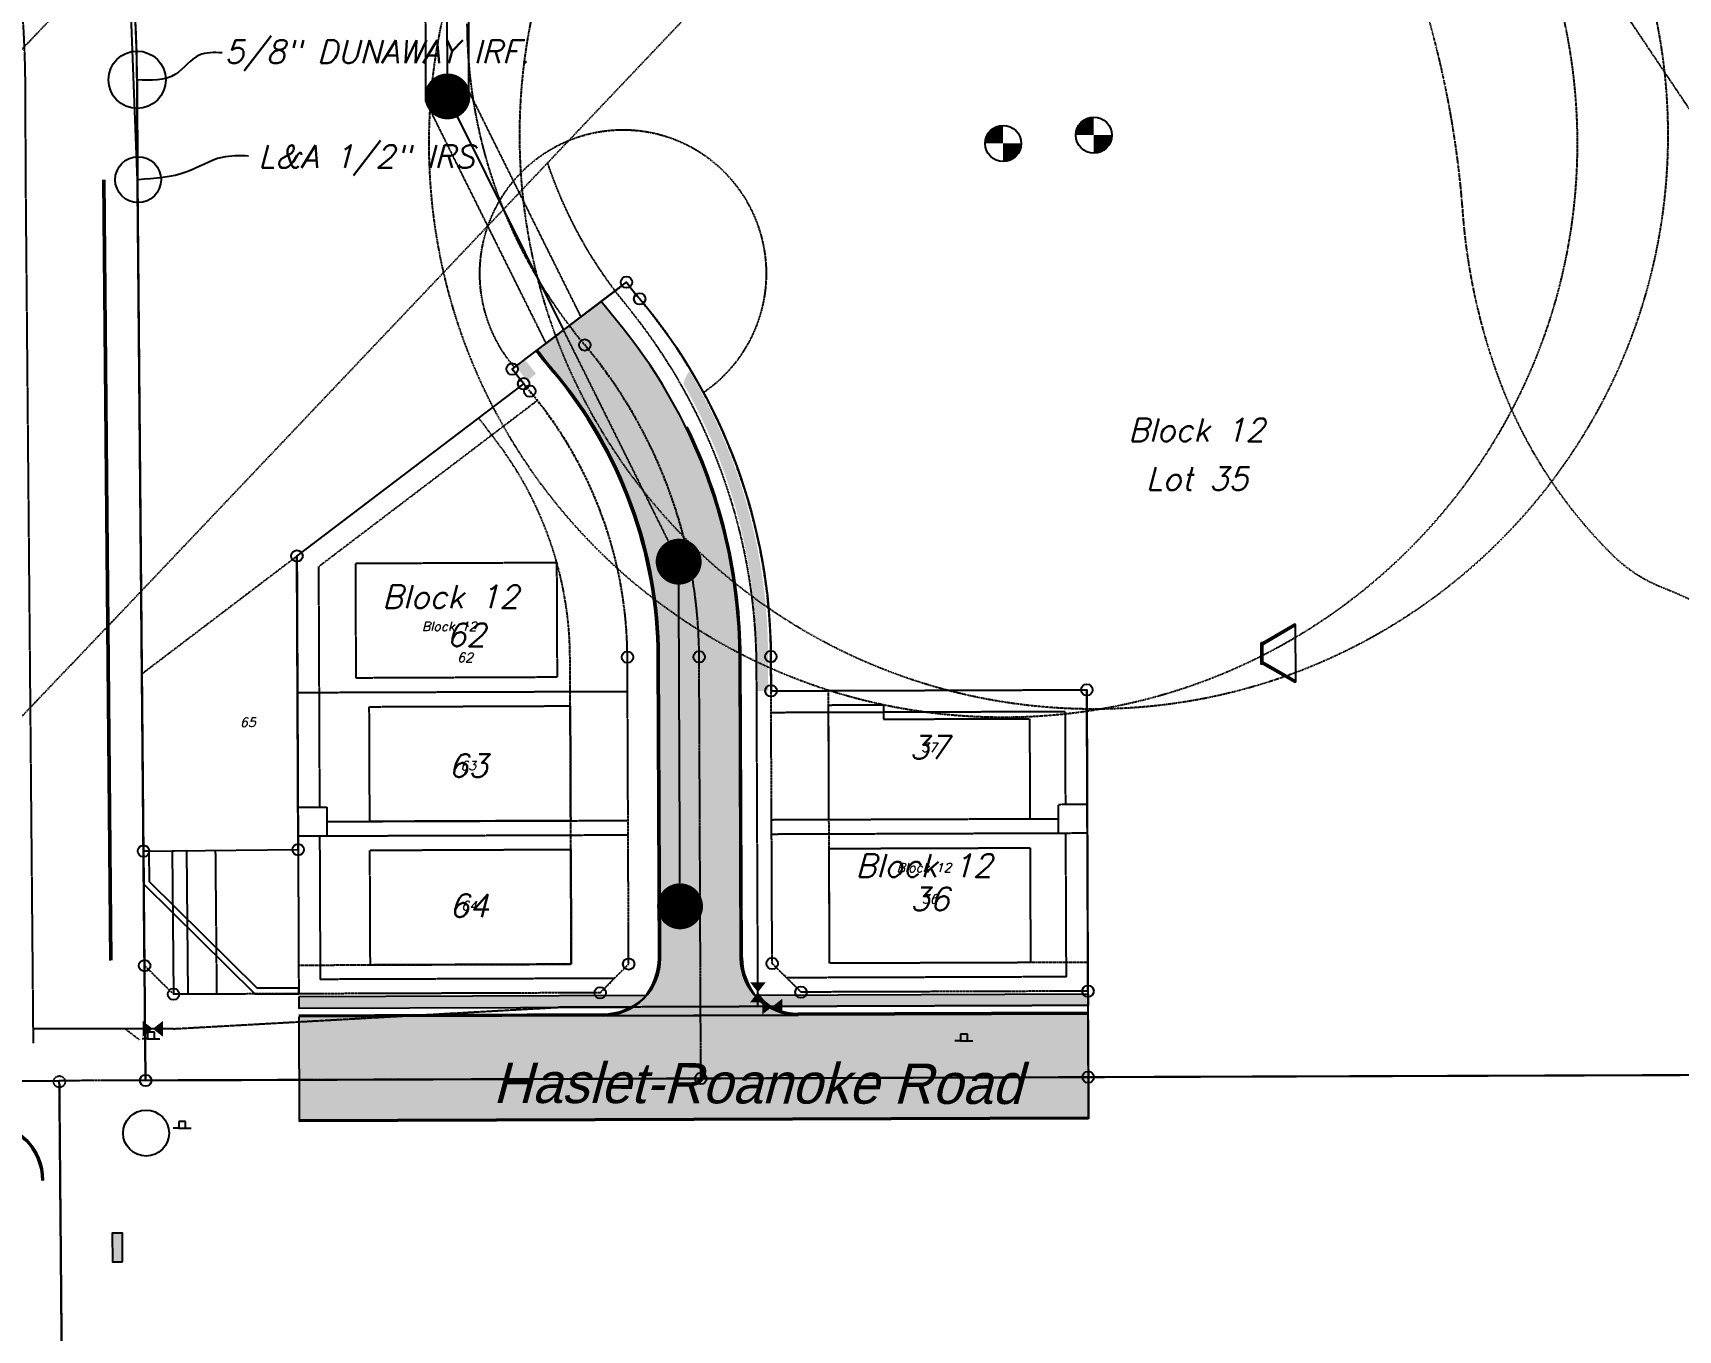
# Model space of a CAD drawing. Header units: feet. Extents: x 2327405 to 2393004, y 6977726 to 7089689.
# Drawn here: x 2342452 to 2343026, y 7040978 to 7041430 of the extents above; entities that cross this region are included whole.
import ezdxf
from ezdxf.enums import TextEntityAlignment as Align

# ---------------------------------------------------------------- set-up
doc = ezdxf.new("R2010")
doc.units = ezdxf.units.FT
doc.header["$MEASUREMENT"] = 0
for name, pattern in [('CNTR50', [0.9, 0.75, -0.05, 0.05, -0.05]), ('DASH75', [0.5625, 0.375, -0.1875]), ('DEMO12', [0.09375, 0.03125, -0.0625]), ('DOT50', [0.125, 0, -0.125]), ('HIDDEN2', [0.1875, 0.125, -0.0625]), ('HIDN25', [0.0938, 0.0625, -0.0313]), ('HIDN50', [0.1875, 0.125, -0.0625]), ('PHANTOM2', [1.25, 0.625, -0.125, 0.125, -0.125, 0.125, -0.125]), ('PHNTM33', [1.16, 0.66, -0.1, 0.1, -0.1, 0.1, -0.1]), ('PHNTM50', [1.5, 1, -0.1, 0.1, -0.1, 0.1, -0.1])]:
    doc.linetypes.add(name, pattern=pattern)
doc.layers.get('0').update_dxf_attribs({"linetype": 'CONTINUOUS'})
for name, color, linetype in [('e -100yr floodplain', 5, 'DOT50'), ('e-BNDRY-LINE', 6, 'CONTINUOUS'), ('e-signs', 251, 'CONTINUOUS'), ('f-cl', 251, 'HIDN50'), ('f-cl-tick', 251, 'HIDN50'), ('f-lot 100', 251, 'HIDN50'), ('f-sd hdwl', 251, 'CONTINUOUS'), ('f-sd inlet', 251, 'CONTINUOUS'), ('p-1A curb b', 55, 'CONTINUOUS'), ('p-1A curb f', 4, 'CONTINUOUS'), ('p-1A row', 5, 'PHNTM33'), ('p-1A-cl-tick', 2, 'CONTINUOUS'), ('p-bl', 3, 'DEMO12'), ('p-boundary ph 1A', 1, 'CONTINUOUS'), ('p-cl', 7, 'CNTR50'), ('p-ease-1a', 2, 'HIDN50'), ('p-entry wall', 3, 'CONTINUOUS'), ('p-hatch-k', 254, 'CONTINUOUS'), ('p-hatch-kh', 254, 'CONTINUOUS'), ('p-lot 100 1A', 251, 'HIDN50'), ('p-lot 1A', 251, 'HIDN50'), ('p-lot 40 1A', 251, 'HIDN50'), ('p-lot text', 2, 'CONTINUOUS'), ('p-sanitary sewer easement', 1, 'DASH75'), ('p-sd 1A', 4, 'CONTINUOUS'), ('p-sidewalk-hatch-1a', 9, 'CONTINUOUS'), ('p-ss 100 1A', 251, 'HIDN50'), ('p-ss 1A', 251, 'HIDN50'), ('p-ss 200 1A', 251, 'HIDN50'), ('p-ss 40 1A', 251, 'HIDN50'), ('p-ss-offsite 1001a', 4, 'CONTINUOUS'), ('p-ss-offsite-401a', 4, 'CONTINUOUS'), ('p-ss-offsite-ph 1a', 252, 'CONTINUOUS'), ('p-w 100 1A', 251, 'HIDN50'), ('p-w 1A', 251, 'HIDN50'), ('p-w 40 1A', 251, 'HIDN50'), ('s-adjoiner', 252, 'PHANTOM2'), ('s-boundary overall', 6, 'CONTINUOUS'), ('s-curb', 55, 'CONTINUOUS'), ('s-easement', 252, 'HIDDEN2'), ('s-gas well head', 251, 'CONTINUOUS'), ('s-gashead-radius', 251, 'HIDN25'), ('s-irons-txt', 2, 'CONTINUOUS'), ('s-row', 252, 'PHNTM50'), ('s-street names', 252, 'CONTINUOUS'), ('s-w', 251, 'HIDN50')]:
    doc.layers.add(name, color=color, linetype=linetype)
doc.layers.add('p-bldg pad 1A', color=251, linetype='HIDN50', plot=False)
doc.styles.add('LS80', font='simplex.shx', dxfattribs={"oblique": 15, "height": 8})
doc.styles.add('TB', font='tb-ld.shx', dxfattribs={"oblique": 15, "height": 1.377953})

# ---------------------------------------------------------------- blocks, each defined once
blk = doc.blocks.new('SMICP')
at = {"const_width": 0.0547}
for points in [[(0, 0.02735, 0.4142136), (-0.02735, 0, 1)], [(0, -0.02735, 0.4142136), (0.02735, 0, 1)]]:
    blk.add_lwpolyline(points, format="xyb", dxfattribs=at)
blk.add_circle((0, 0), 0.0547)
blk = doc.blocks.new('2005042-10b')
at = {"layer": 'e -100yr floodplain', "flags": 128}
blk.add_lwpolyline([(2343156.0838, 7040732.08963, -0.10308033), (2343171.9945, 7040998.33915, -0.068529188), (2343207.66023, 7041039.0754, 0.470313595), (2343207.1508, 7041060.97112), (2343193.5761, 7041071.6882, 0.051931772), (2343173.69939, 7041085.76078, -0.123940408), (2343133.46578, 7041123.91852, 0.052390132), (2343071.06259, 7041202.69581, 0.106172926), (2343020.47679, 7041236.17338, -0.102274543), (2343002.8232, 7041247.66168, -0.109137831), (2342963.41073, 7041308.79617, -0.070437951), (2342950.68122, 7041367.20838, 0.042153268), (2342941.64921, 7041423.82954, 0.05350843), (2342910.85818, 7041508.35105, 0.079345904), (2342889.86269, 7041538.09673, -0.034094705), (2342794.09192, 7041650.69217, -0.162144612), (2342782.18605, 7041687.20866, 0.056329177), (2342776.8489, 7041737.26513, 0.070446479), (2342771.04436, 7041752.71333, -0.101521946), (2342761.60178, 7041783.48575, 0.103217689), (2342757.90692, 7041795.3844, 0.043757628), (2342715.21002, 7041858.57034, -0.177564586), (2342700.01973, 7041902.88258, 0.043218449), (2342697.55644, 7041940.63005, -0.003129032), (2342690.93181, 7041985.90473, -0.036004765), (2342690.11463, 7041998.07356, -0.059235188), (2342695.45177, 7042041.1549, 0.094053442), (2342697.91506, 7042086.69805, -0.006412375), (2342692.98849, 7042127.31759, 0.149781668), (2342690.11001, 7042134.02786, -0.312407162), (2342687.23616, 7042163.56938, 0.125068051), (2342694.21545, 7042189.82847, 0.078790894), (2342686.41515, 7042242.75694, 0.097377426), (2342668.55839, 7042275.62133, -0.007014354), (2342625.58659, 7042328.99667, 0.170599326), (2342617.91313, 7042333.90478, -0.118532835), (2342590.77438, 7042347.59025, 0.338671883), (2342584.63561, 7042347.89704, -0.293196534), (2342565.91222, 7042347.28355, -0.096269556), (2342542.58476, 7042368.1429, -0.126171029), (2342531.2279, 7042395.13729, 0.072035187), (2342516.80165, 7042443.29781, 0.055189493), (2342504.52411, 7042463.54368, -0.081025535), (2342492.5154, 7042485.85859, -0.044550017), (2342484.22806, 7042519.29486, -0.045098595), (2342482.38643, 7042548.1298, 0.106883377), (2342479.31691, 7042564.38783, -0.061735491), (2342478.12739, 7042568.58375), (2342476.36713, 7042575.54834, -0.132238734), (2342476.79897, 7042603.60111, 0.022701274), (2342486.73132, 7042645.46436, 0.165052862), (2342484.93695, 7042658.23427, -0.009870854), (2342484.22701, 7042664.20932, 0.040044451), (2342479.51534, 7042690.31392, -0.109747334), (2342479.20972, 7042697.9512, 0.051772064), (2342481.34946, 7042726.36194, -0.095016172), (2342485.32318, 7042750.80136, 0.101176438), (2342489.9084, 7042781.35054, 0.013774929), (2342487.15729, 7042815.56566, -0.099544502), (2342488.336, 7042828.53235, 0.141395312), (2342485.6499, 7042846.84419, 0.026506943), (2342478.19353, 7042862.74144, -0.10864258), (2342469.49431, 7042884.3519, -0.025930439), (2342462.78363, 7042898.75878, 0.07740623), (2342454.58158, 7042910.43341, 0.044138234), (2342438.23197, 7042920.63529, -0.065482607), (2342424.55448, 7042942.45083, -0.147819183), (2342420.81268, 7042969.85204, 0.120730657), (2342419.43119, 7042986.55891, 0.21791026), (2342411.6392, 7042994.89103, -0.081508351), (2342396.85644, 7043004.00389, 0.162897838), (2342376.82369, 7043012.28829, -0.096646819), (2342346.42912, 7043020.43455, -0.092941009), (2342317.36501, 7043042.06987, -0.070707406), (2342303.8257, 7043061.67627, 0.024160511), (2342291.11517, 7043084.32034, -0.052888502), (2342282.52538, 7043101.91691, 0.33486467), (2342276.99903, 7043105.50683, -0.022275732), (2342266.22282, 7043105.2307, -0.562996243), (2342263.73594, 7043109.51101, 0.047847333), (2342272.99248, 7043131.18849, 0.004504901), (2342286.13098, 7043173.82138, 0.137758049), (2342286.26916, 7043182.38191, -0.013809574), (2342281.71004, 7043201.85025, -0.033184695), (2342277.64851, 7043231.51388, -0.267886503), (2342286.55052, 7043249.76719, 0.014531461), (2342308.345, 7043265.41291, 0.348314535), (2342312.03552, 7043279.94075, -0.105571384), (2342307.89158, 7043299.26782, 0.112921518), (2342305.74275, 7043308.62464, 0.272692942), (2342302.05922, 7043311.07886, -0.229693803), (2342292.38987, 7043316.44746, -0.142042271), (2342282.87385, 7043344.211, 0.067492944), (2342280.92779, 7043354.73865, 0.066800309), (2342270.04018, 7043377.2219, -0.221839505), (2342266.20516, 7043402.986, 0.191764669), (2342263.43546, 7043433.64751, -0.169793707), (2342263.00933, 7043436.84139, 0.046976639), (2342265.99209, 7043463.88309, 0.265566873), (2342223.37536, 7043541.3069, -0.166570696), (2342211.01818, 7043556.21178, 0.162480678), (2342203.11293, 7043565.90292, -0.163933458), (2342186.70767, 7043586.13095, 0.021585576), (2342172.85904, 7043618.92165, 0.011084134), (2342161.78078, 7043641.00667, -0.130596943), (2342153.89781, 7043675.07497, -0.038958697), (2342157.11728, 7043698.27978, -0.003312481), (2342159.34458, 7043722.85445, -0.031176975), (2342165.46328, 7043757.17583, -0.185562164), (2342168.97218, 7043763.85514, 0.073113147), (2342177.85928, 7043774.30627, 0.203781306), (2342181.77522, 7043799.09592, 0.00796564), (2342172.3184, 7043834.45757, 0.151209276), (2342153.28305, 7043863.67766, -0.156211296), (2342147.94297, 7043872.69105, -0.016379987), (2342141.9715, 7043904.73795, 0.003243484), (2342139.26048, 7043928.14228, 0.112788839), (2342134.69223, 7043938.59183, 0.033881917), (2342124.09566, 7043949.7148, -0.027597467), (2342117.13654, 7043956.61671, -0.067284469), (2342105.45022, 7043975.21668, -0.109875615), (2342102.55953, 7043986.83774, -0.004517062), (2342103.08895, 7043998.13852), (2342108.46538, 7044018.781, 0.088849697), (2342132.36254, 7044155.75216, 0.186226227), (2342116.48748, 7044205.13458, 0.078423637), (2342079.61007, 7044230.36005, -0.030439647), (2342006.39995, 7044270.76127, 0.086418055), (2341862.95846, 7044330.17977, -0.104894733), (2341805.57895, 7044356.44904, 0.046342222), (2341732.16526, 7044401.03034), (2341679.99364, 7044426.43339), (2341671.37404, 7044432.23403, -0.100739609), (2341648.9476, 7044455.0108, 0.006662133), (2341617.913, 7044501.34474, 0.320015577), (2341578.71996, 7044515.55668, 0.171420721), (2341534.27548, 7044484.42024, -0.043389775), (2341485.6841, 7044427.52865, -0.101426832), (2341459.75734, 7044410.72558, 0.032501595), (2341399.89978, 7044382.70254, -0.007040356), (2341339.06352, 7044350.35047, 0.235386446), (2341284.90749, 7044276.65864, -0.051474902), (2341256.10528, 7044174.29059, 0.053570361), (2341224.5621, 7044060.35642, 0.047875608), (2341222.53499, 7044030.31408, -0.152694967), (2341172.80816, 7043915.30475, 0.211468551), (2341150.14448, 7043872.41706, -0.062233514), (2341127.19627, 7043755.3997, -0.172840154), (2341100.37168, 7043720.85494, 0.284419165), (2341088.00171, 7043695.13903, 0.05265504), (2341099.7197, 7043640.44749, -0.485813657), (2341078.25129, 7043608.258, 0.323520137), (2341038.65736, 7043574.6421, -0.006255885), (2341036.18598, 7043565.1067, -0.233797727), (2341032.10165, 7043560.50084, 0.146884073), (2341018.06575, 7043549.20434, -0.080536654), (2340988.43398, 7043518.1625, 0.044063118), (2340949.87839, 7043483.24116, 0.052986664), (2340939.93659, 7043469.91266, 0.226207854), (2340938.8789, 7043458.20198, -0.001912325), (2340952.97757, 7043419.70159, -0.029062105), (2340956.74565, 7043407.03275, -0.365275487), (2340951.54103, 7043396.7727, 0.091492048), (2340932.88653, 7043384.46028, 0.073854709), (2340922.62185, 7043371.16559, -0.783987096), (2340910.04404, 7043374.63377, 0.116339483), (2340908.16461, 7043383.73775, -0.332023512), (2340910.91148, 7043396.88797, 0.158061762), (2340924.93869, 7043420.63565, 0.54602332), (2340913.0837, 7043432.62979, -0.267816247), (2340897.44802, 7043437.72491, -0.132359831), (2340887.17701, 7043457.98279, -0.233301282), (2340890.79133, 7043472.00004, -0.008915202), (2340907.71255, 7043490.96215, -0.15065919), (2340931.44068, 7043504.7159, 0.018302919), (2340950.82768, 7043509.93238, 0.168743867), (2340960.08931, 7043516.73903, -0.078438525), (2340968.33904, 7043525.43225, 0.12976912), (2340983.51921, 7043545.08527, -0.101730987), (2340994.36884, 7043560.86416, 0.102273344), (2341001.30833, 7043570.97969, 0.147233252), (2341004.09738, 7043591.2466, -0.023729964), (2341003.20211, 7043600.23856, -0.181303777), (2341006.78319, 7043609.31193, 0.065468557), (2341012.31106, 7043616.88592, 0.026278221), (2341023.51896, 7043640.78922, 0.0863558), (2341029.99682, 7043670.65099, 0.2489181), (2341023.80649, 7043683.57846, -0.267868414), (2341002.10596, 7043733.36292, 0.078971663), (2340999.01274, 7043801.71046, 0.059075236), (2340991.95127, 7043822.95824, 0.664283311), (2340976.70622, 7043822.33629, 0.036081707), (2340960.26417, 7043766.25456, -0.280747114), (2340924.50181, 7043728.66241, 0.004990874), (2340836.49183, 7043704.02838, 0.083983847), (2340796.76689, 7043684.8159, -0.072421986), (2340755.10769, 7043663.47304, 0.062768346), (2340602.39512, 7043588.90498, 0.082811745), (2340556.03268, 7043546.15736, 0.083492699), (2340520.50192, 7043480.19614, -0.321703096), (2340468.50859, 7043443.01442, 0.067592918), (2340395.72255, 7043433.25481, 0.00374518), (2340218.44072, 7043383.08909, 0.057809265), (2340192.6166, 7043372.20908, -0.105848503), (2340100.66419, 7043349.17693, 0.083987249), (2339982.1293, 7043324.88957, 0.081092945), (2339893.93894, 7043285.59887, -0.086513281), (2339850.37381, 7043266.74907, 0.005901054), (2339771.1259, 7043246.71931, 0.036011058), (2339728.76698, 7043232.14609, 0.039752291), (2339628.56597, 7043179.62193, -0.01387122), (2339592.10602, 7043165.48391, 0.077248158), (2339546.09682, 7043142.89914, 0.071873678), (2339493.25964, 7043106.54216), (2339489.31836, 7043102.80626, 0.110972105), (2339480.71869, 7043089.99304, 0.005043905), (2339467.28795, 7043054.30865, 0.130642731), (2339461.74152, 7042992.89929, 0.000568479), (2339482.23219, 7042874.15351, 0.19638132), (2339497.49025, 7042849.8079, -0.442426875), (2339501.31946, 7042816.53813, 0.240216703), (2339498.81814, 7042806.6175, -0.02748131), (2339506.57009, 7042761.33987, -0.095020941), (2339503.88046, 7042725.47635, 0.174964135), (2339506.26772, 7042696.46148, -0.220735797), (2339506.08416, 7042665.81697, 0.194431858), (2339505.13837, 7042649.07204, -0.078730598), (2339513.33743, 7042601.45418, -0.052719803), (2339509.09424, 7042555.44594, 0.089886717), (2339508.21995, 7042506.92565, 0.284929084), (2339530.4257, 7042481.42398, -0.412281318), (2339545.00389, 7042454.05784, 0.156817719), (2339546.09029, 7042395.26369, 0.021055037), (2339574.44392, 7042322.52455, -0.128516533), (2339581.36021, 7042279.15823, 0.138789103), (2339588.22958, 7042241.04858, -0.119735256), (2339591.98928, 7042223.89922, 0.018083834), (2339592.98155, 7042151.18925, -0.052757912), (2339587.20287, 7042047.37863, 0.034977405), (2339583.05434, 7042001.96649, -0.121849246), (2339577.91907, 7041982.94431, 0.044460126), (2339550.71326, 7041921.58146, 0.02966398), (2339536.19762, 7041868.95781, -0.031100448), (2339530.45265, 7041848.36137, 0.223478522), (2339533.17128, 7041822.69653, -0.123946948), (2339535.58793, 7041814.84611, -0.02600299), (2339535.58793, 7041797.03169, -0.357067381), (2339508.07822, 7041766.77668, 0.202509894), (2339487.23504, 7041754.09522, 0.11351738), (2339482.5508, 7041742.9702, -0.041071269), (2339476.23787, 7041718.70819, 0.145571115), (2339474.90572, 7041690.70674, -0.450447039), (2339456.79675, 7041664.51207, 0.117244479), (2339433.16544, 7041655.80849, 0.198559109), (2339424.32783, 7041642.67935, -0.102656887), (2339410.32197, 7041610.0125, -0.259786324), (2339393.61523, 7041601.88399, 0.099591658), (2339366.1316, 7041597.9264, 0.149080422), (2339349.67197, 7041585.73469, 0.147308995), (2339346.04032, 7041575.62206, -0.168595355), (2339328.70331, 7041532.99877, -0.187086497), (2339290.7093, 7041513.19265, 0.276171488), (2339255.26173, 7041486.27032, -0.081101447), (2339224.48992, 7041435.41877, 0.241984328), (2339219.40635, 7041413.82333, -0.714171148), (2339202.12218, 7041402.64451, 0.277630449), (2339127.09606, 7041412.0436, 0.196105458), (2339100.57628, 7041384.50252, -0.221889512), (2339087.61319, 7041372.30744, 0.299576506), (2339071.09156, 7041351.47419, 0.07788404), (2339074.16152, 7041305.79573, 0.110794772), (2339080.83256, 7041291.74427, -0.279912712), (2339083.39228, 7041270.16823, 0.314242188), (2339087.61695, 7041247.10534, -0.157740904), (2339091.40391, 7041239.78145, 0.127303691), (2339099.68868, 7041221.10693, -0.172680971), (2339104.12917, 7041208.09237, -0.184391168), (2339094.08864, 7041182.79765, 0.123369671), (2339081.96521, 7041160.44963, 0.079049232), (2339080.79629, 7041148.02244, -0.202573088), (2339067.96357, 7041111.24864, 0.06279646), (2339058.66376, 7041097.94436, -0.005054434), (2339035.34524, 7041054.72134, -0.038691173), (2339011.80483, 7041018.96236, 0.265119416), (2339006.03018, 7040978.34411, 0.139565769), (2339020.15452, 7040959.93439, 0.043265726), (2339040.86283, 7040947.16535, -0.090232347), (2339049.78299, 7040940.43969, -0.106584544), (2339062.13824, 7040919.46847, 0.218411953), (2339078.00034, 7040902.44537, -0.244753508), (2339121.62088, 7040850.66869, -0.236782994), (2339107.39895, 7040793.77704, -0.019378236), (2339088.75612, 7040773.71376, 0.505022772), (2339098.22344, 7040710.14686, -0.05581591), (2339134.47758, 7040685.38933, -0.138704838), (2339140.34035, 7040676.5277, -0.16455312), (2339139.69167, 7040639.15127, 0.133426991), (2339139.02806, 7040630.68797, -0.077203263), (2339140.31876, 7040591.51465, -0.095841403), (2339129.68252, 7040558.56728, 0.200433552), (2339124.6149, 7040511.7128, 0.208812165), (2339143.32275, 7040489.48382, -0.350063622), (2339159.48555, 7040454.95868, 0.273112441), (2339172.78808, 7040411.58663, 0.082369703), (2339210.02053, 7040387.42616, -0.189176205), (2339259.41001, 7040338.05893, -0.09074878), (2339262.34847, 7040325.54788, -0.622483183), (2339244.6945, 7040315.74452, -0.160045329), (2339221.15584, 7040346.91916, 0.217673262), (2339203.48592, 7040365.58519, 0.0760081), (2339125.71158, 7040383.99424, 0.054440313), (2339055.30823, 7040382.01701, 0.289709385), (2339009.39035, 7040343.27581, 0.198620929), (2339015.94446, 7040267.3858, -0.011433079), (2339059.77722, 7040177.88751, 0.109744475), (2339079.94198, 7040151.42647, -0.410520721), (2339084.32531, 7040103.23121, 0.008924395), (2339065.81954, 7040079.89862, 0.21198978), (2339060.32234, 7040056.92785, -0.237739238), (2339056.55523, 7040044.01777, 0.001738572), (2339039.58591, 7040025.70166, -0.198822237), (2339024.51743, 7040018.70871, 0.31421005), (2339013.216, 7040010.10202, 0.098600557), (2339012.07353, 7040000.16679, -0.302133594), (2339007.1743, 7039991.29916, 0.050238639), (2338984.38814, 7039976.38297, 0.064981392), (2338932.69022, 7039922.09979, 0.172701137), (2338853.84997, 7039733.9599), (2338853.19217, 7039726.78865, 0.065293052), (2338855.75929, 7039660.88057), (2338075.7306, 7039489.4568, 0.039613557), (2338022.71493, 7039473.31742, -0.133085476), (2337940.03793, 7039464.17919, 0.05153684), (2337716.6172, 7039475.70694, -0.010731516), (2337595.02493, 7039472.0618, -0.046575829), (2337546.57121, 7039476.16968, 0.126067194), (2337455.39176, 7039469.488, 0.009492772), (2337404.35214, 7039451.26405, -0.209659894), (2337372.97279, 7039452.87843, 0.059981364), (2337335.06599, 7039466.49749, -0.03450898), (2337315.19566, 7039472.5156, 0.533331319), (2337281.04757, 7039448.29982)], format="xyb", dxfattribs=at)
at = {"layer": 'e-signs'}
for p, q in [((2342492.39843, 7041079.06199, 659.07267), (2342490.47843, 7041079.06222, 659.07267)), ((2342492.39872, 7041081.46199, 659.07267), (2342492.39843, 7041079.06199, 659.07267)), ((2342492.39843, 7041079.06199, 659.07267), (2342494.79843, 7041079.0617, 659.07267)), ((2342494.79872, 7041081.4617, 659.07267), (2342492.39872, 7041081.46199, 659.07267)), ((2342494.79843, 7041079.0617, 659.07267), (2342494.79872, 7041081.4617, 659.07267)), ((2342494.79843, 7041079.0617, 659.07267), (2342496.71843, 7041079.06147, 659.07267)), ((2342775.64476, 7041078.3531, 648.98343), (2342773.72476, 7041078.35333, 648.98343)), ((2342775.64505, 7041080.7531, 648.98343), (2342775.64476, 7041078.3531, 648.98343)), ((2342775.64476, 7041078.3531, 648.98343), (2342778.04476, 7041078.35281, 648.98343)), ((2342778.04505, 7041080.75281, 648.98343), (2342775.64505, 7041080.7531, 648.98343)), ((2342778.04476, 7041078.35281, 648.98343), (2342778.04505, 7041080.75281, 648.98343)), ((2342778.04476, 7041078.35281, 648.98343), (2342779.96476, 7041078.35258, 648.98343)), ((2342503.24075, 7041050.34187, 657.74036), (2342503.24047, 7041047.94187, 657.74036)), ((2342505.64075, 7041050.34159, 657.74036), (2342503.24075, 7041050.34187, 657.74036)), ((2342505.64047, 7041047.94159, 657.74036), (2342505.64075, 7041050.34159, 657.74036)), ((2342503.24047, 7041047.94187, 657.74036), (2342501.32047, 7041047.94211, 657.74036)), ((2342503.24047, 7041047.94187, 657.74036), (2342505.64047, 7041047.94159, 657.74036)), ((2342505.64047, 7041047.94159, 657.74036), (2342507.56047, 7041047.94135, 657.74036))]:
    blk.add_line(p, q, dxfattribs=at)
at = {"layer": 's-adjoiner'}
blk.add_line((2342468.4852, 7040279.04307), (2342461.64995, 7041064.15797), dxfattribs=at)
at = {"layer": 's-boundary overall'}
blk.add_lwpolyline([(2342458.08399, 7041570.99625), (2342449.91435, 7043583.44498), (2342241.7294, 7043584.6412), (2342159.64623, 7043701.60982), (2342121.60108, 7043929.298), (2342107.16995, 7044072.2292), (2342107.06987, 7044156.70628), (2342034.35461, 7044184.41337), (2342035.46045, 7044319.13558), (2342477.81161, 7044315.50462), (2344142.73293, 7044302.72084), (2344163.71278, 7041070.30912), (2342491.73254, 7041064.59938), (2342488.87112, 7041378.22927), (2342485.69581, 7041462.78167, 0.064995197), (2342458.08399, 7041570.99625)], format="xyb", close=True, dxfattribs=at)
at = {"layer": 's-curb'}
for p, q in [((2342476.86887, 7041378.43067), (2342479.28719, 7041106.44839)), ((2342477.36885, 7041378.4351), (2342479.78717, 7041106.45282))]:
    blk.add_line(p, q, dxfattribs=at)
for radius in [19.5, 20]:
    blk.add_arc((2342436.17226, 7041029.73964), radius, 0.05070584, 89.83754365, dxfattribs=at)
at = {"layer": 's-easement'}
for p, q in [((2341263.29306, 7040180.58061), (2342485.69581, 7041462.78167)), ((2341379.88735, 7040071.00509), (2342490.15601, 7041235.02496))]:
    blk.add_line(p, q, dxfattribs=at)
for points in [[(2342783.0641, 7042842.323), (2342783.0641, 7042601.90849), (2343007.88163, 7042377.09096), (2343007.88163, 7041471.32096), (2343253.64774, 7041105.35633), (2343253.64774, 7041067.30633), (2343233.64774, 7041067.30633), (2343233.64774, 7041099.25633), (2342987.88163, 7041465.22096), (2342987.88163, 7042373.73138), (2342768.13239, 7042593.48062), (2342768.13239, 7042842.323)], [(2342649.90033, 7041403.38672), (2342827.10451, 7041590.15023)], [(2342490.15601, 7041235.02496), (2342649.90033, 7041403.38672)]]:
    blk.add_lwpolyline(points, dxfattribs=at)
at = {"layer": 's-gashead-radius'}
for centre in [(2342822.09066, 7041393.981), (2342790.50582, 7041391.08805)]:
    blk.add_circle(centre, 200, dxfattribs=at)
at = {"layer": 's-irons-txt'}
for centre, radius in [((2342488.75976, 7041413.26392), 10), ((2342489.12166, 7041378.45359), 8)]:
    blk.add_circle(centre, radius, dxfattribs=at)
for points in [[(2342518.34266, 7041422.63484), (2342510.41918, 7041421.86204), (2342502.133, 7041415.16751), (2342488.75975, 7041413.26392)], [(2342527.52347, 7041386.70332), (2342518.39331, 7041386.22028), (2342506.05178, 7041381.15577), (2342489.12166, 7041378.45359)]]:
    blk.add_spline(points, degree=3, dxfattribs=at)
at = {"layer": 's-row'}
for p, q in [((2342488.86894, 7041378.43659), (2342488.72678, 7041413.32296)), ((2342491.29605, 7041104.66556), (2342488.87112, 7041378.22927))]:
    blk.add_line(p, q, dxfattribs=at)
blk.add_arc((2342058.73035, 7041411.57019), 430, 0.23348701, 21.76239052, dxfattribs=at)
at = {"layer": 's-w', "flags": 128}
blk.add_lwpolyline([(2341983.20636, 7041924.45632), (2342117.37859, 7041857.39057), (2342208.16283, 7041812.0035), (2342222.47099, 7041769.0854), (2342228.58585, 7041766.0289, -0.006049978), (2342237.19109, 7041761.59665, -0.276487777), (2342449.74054, 7041409.86634), (2342449.86927, 7041378.27766), (2342452.53055, 7041077.60688)], format="xyb", dxfattribs=at)
for points in [[(2342491.48816, 7041082.56911), (2342452.4863, 7041082.60693)], [(2342484.60956, 7041082.57578), (2342489.62289, 7041078.72435)]]:
    blk.add_lwpolyline(points, dxfattribs=at)
at = {"layer": 's-gas well head', "xscale": 115.247999999905, "yscale": 115.247999999905, "zscale": 115.247999999905}
for p in [(2342822.09066, 7041393.981), (2342790.50582, 7041391.08805)]:
    blk.add_blockref('SMICP', p, dxfattribs=at)
at = {"layer": 's-irons-txt', "style": 'LS80', "oblique": 15}
blk.add_text('L&A 1/2" IRS', height=8, dxfattribs=at).set_placement((2342530.94706, 7041382.53013))
at = {"layer": 's-irons-txt', "insert": (2342519.2136, 7041427.02275), "char_height": 8, "attachment_point": 1, "style": 'LS80'}
blk.add_mtext('5/8" DUNAWAY IRF.', dxfattribs=at)
at = {"layer": 's-street names', "style": 'TB', "oblique": 15}
blk.add_text('Haslet-Roanoke Road', height=14, rotation=359.8814356, dxfattribs=at).set_placement((2342612.75392, 7041056.77077))

msp = doc.modelspace()

# ---------------------------------------------------------------- hatches: boundary and pattern name
at = {"layer": 'f-sd hdwl'}
msp.add_hatch(color=256, dxfattribs=at).paths.add_polyline_path([(2342880.26184, 7041217.0729), (2342880.28674, 7041209.78128), (2342880.95674, 7041209.78357), (2342892.22885, 7041203.32683), (2342892.47737, 7041203.7607), (2342880.95477, 7041210.36092), (2342880.93381, 7041216.49784), (2342892.41107, 7041223.1766), (2342892.15959, 7041223.60876), (2342880.93184, 7041217.07519)])
at = {"layer": 'f-sd inlet'}
msp.add_hatch(color=256, dxfattribs=at).paths.add_polyline_path([(2342483.69939, 7041001.43051), (2342483.61194, 7041011.43013), (2342480.11208, 7041011.39952), (2342480.19953, 7041001.3999)])
at = {"layer": 'p-hatch-k'}
h = msp.add_hatch(color=256, dxfattribs=at)
edge = h.paths.add_edge_path()
edge.add_line((2342650.4898, 7041336.06458), (2342628.19525, 7041319.1249))
edge.add_arc((2342778.68346, 7041433.46779), 189, 217.22803936, 220.04944944)
edge.add_arc((2342514.58962, 7041211.47805), 156, 0.23324765, 40.04944944, ccw=False)
edge.add_line((2342670.58833, 7041212.11312), (2342671.01754, 7041107.22541))
edge.add_arc((2342651.01771, 7041107.14357), 20, -89.80433812, 0.23446072, ccw=False)
edge.add_line((2342651.08601, 7041087.14369), (2342719.08563, 7041087.3759))
edge.add_arc((2342719.01733, 7041107.37579), 20, 180.23446072, 270.19566188, ccw=False)
edge.add_line((2342699.0175, 7041107.29395), (2342698.58808, 7041212.231))
edge.add_arc((2342514.59059, 7041211.47806), 183.99903, 0.23446072, 40.04964531)
edge.add_line((2342655.43949, 7041329.87244), (2342650.4898, 7041336.06458))
at = {"layer": 'p-hatch-kh'}
msp.add_hatch(color=256, dxfattribs=at).paths.add_polyline_path([(2342545.09473, 7041086.78173), (2342545.21767, 7041050.78194), (2342820.21613, 7041051.72105), (2342820.09996, 7041087.72086)])
at = {"layer": 'p-sidewalk-hatch-1a'}
msp.add_hatch(color=256, dxfattribs=at).paths.add_polyline_path([(2342624.65503, 7041308.3416), (2342627.75101, 7041310.87437), (2342623.93398, 7041315.6932), (2342620.75971, 7041313.25927)])
h = msp.add_hatch(color=256, dxfattribs=at)
edge = h.paths.add_edge_path()
edge.add_line((2342708.63683, 7041200.3402), (2342704.63687, 7041200.32384))
edge.add_line((2342704.63687, 7041200.32384), (2342704.58847, 7041212.1505))
edge.add_arc((2342510.98381, 7041211.35826), 193.60629, 0.23445474, 29.76367344)
edge.add_arc((2342697.98162, 7041300.89343), 20.04142, 147.09177845, 160.84654399, ccw=False)
edge.add_arc((2342514.20947, 7041212.22252), 194.37902, -0.0190261, 30.8099265, ccw=False)
edge.add_line((2342708.58848, 7041212.15797), (2342708.63683, 7041200.3402))
h = msp.add_hatch(color=256, dxfattribs=at)
edge = h.paths.add_edge_path()
edge.add_line((2342820.06928, 7041094.7208), (2342820.08294, 7041090.72082))
edge.add_line((2342820.08294, 7041090.72082), (2342708.53979, 7041090.33991))
edge.add_arc((2342716.82039, 7041104.2487), 16.18711, 217.81325966, 239.2325396, ccw=False)
edge.add_line((2342704.03236, 7041094.32454), (2342820.06928, 7041094.7208))
h = msp.add_hatch(color=256, dxfattribs=at)
edge = h.paths.add_edge_path()
edge.add_line((2342545.07082, 7041093.78169), (2342545.08448, 7041089.78172))
edge.add_line((2342545.08448, 7041089.78172), (2342660.85517, 7041090.17707))
edge.add_arc((2342654.03813, 7041104.48402), 15.84806, 295.47707877, 319.51637927)
edge.add_line((2342666.09203, 7041094.19497), (2342545.07082, 7041093.78169))

# ---------------------------------------------------------------- linework, layer by layer
at = {"layer": 'e-BNDRY-LINE', "linetype": 'Continuous'}
msp.add_lwpolyline([(2342488.75976, 7041413.26392), (2342488.90166, 7041378.45421), (2342491.64645, 7041064.59908)], dxfattribs=at)
msp.add_lwpolyline([(2342488.75976, 7041413.26392), (2342488.90166, 7041378.45421), (2342491.64645, 7041064.59908)], dxfattribs=at)
at = {"layer": 'e-BNDRY-LINE'}
msp.add_lwpolyline([(2342491.64645, 7041064.59908), (2343527.60041, 7041068.13682)], dxfattribs=at)
msp.add_arc((2342058.76333, 7041411.51129), 430, 0.23353183, 6.84786447, dxfattribs=at)
at = {"layer": 'f-cl'}
for p, q in [((2344193.71275, 7041070.41157), (2342820.1374, 7041065.72086)), ((2342427.35377, 7041064.37952), (2342461.64695, 7041064.49663))]:
    msp.add_line(p, q, dxfattribs=at)
msp.add_lwpolyline([(2342461.65379, 7041063.72369), (2342470.45658, 7040057.15812)], dxfattribs=at)
msp.add_arc((2342778.68346, 7041433.46779), 175, 180.23445474, 217.22803935, dxfattribs=at)
at = {"layer": 'f-cl-tick'}
msp.add_circle((2342461.64995, 7041064.15797), 2, dxfattribs=at)
at = {"layer": 'f-sd hdwl', "linetype": 'Continuous'}
msp.add_line((2342892.28631, 7041223.104), (2342892.35213, 7041203.83244), dxfattribs=at)
at = {"layer": 'f-sd hdwl', "linetype": 'Continuous', "flags": 128}
msp.add_lwpolyline([(2342880.26184, 7041217.0729), (2342880.28674, 7041209.78128), (2342880.95674, 7041209.78357), (2342892.22885, 7041203.32683), (2342892.47737, 7041203.7607), (2342880.95477, 7041210.36092), (2342880.93381, 7041216.49784), (2342892.41107, 7041223.1766), (2342892.15959, 7041223.60876), (2342880.93184, 7041217.07519)], close=True, dxfattribs=at)
at = {"layer": 'f-sd inlet'}
msp.add_lwpolyline([(2342483.69939, 7041001.43051), (2342483.61194, 7041011.43013), (2342480.11208, 7041011.39952), (2342480.19953, 7041001.3999), (2342483.69939, 7041001.43051)], close=True, dxfattribs=at)
at = {"layer": 'p-1A curb b'}
for p, q in [((2342670.51755, 7041107.22337), (2342670.08832, 7041212.11437)), ((2342699.51749, 7041107.29599), (2342699.08808, 7041212.23305)), ((2342651.0843, 7041087.64369), (2342545.09302, 7041087.28173)), ((2342820.09791, 7041088.22086), (2342719.08392, 7041087.8759)), ((2342820.21783, 7041051.22105), (2342545.21937, 7041050.28195))]:
    msp.add_line(p, q, dxfattribs=at)
for centre, radius, start, end in [((2342778.68346, 7041433.46779), 189.5, 217.22803935, 220.04944944), ((2342514.58962, 7041211.47805), 155.5, 0.23446072, 40.04944944), ((2342514.58962, 7041211.47805), 184.5, 0.23446072, 26.0008832), ((2342647.1381, 7041107.89913), 23.38921, 320.60424679, 358.34439084), ((2342722.85857, 7041108.14867), 23.35664, 182.09215649, 219.85489942), ((2342650.2479, 7041110.97864), 23.34994, 272.05279038, 309.85881716), ((2342719.76152, 7041111.22317), 23.3571, 230.57560694, 268.33758237)]:
    msp.add_arc(centre, radius, start, end, dxfattribs=at)
at = {"layer": 'p-1A curb f'}
for p, q in [((2342671.01754, 7041107.22541), (2342670.58833, 7041212.11312)), ((2342699.0175, 7041107.29395), (2342698.58808, 7041212.231)), ((2342651.08601, 7041087.14369), (2342545.09473, 7041086.78173)), ((2342545.09473, 7041086.78173), (2342545.21937, 7041050.28195)), ((2342820.09996, 7041087.72086), (2342719.08563, 7041087.3759)), ((2342820.10679, 7041085.72088), (2342820.21812, 7041051.22106)), ((2342820.21613, 7041051.72105), (2342545.21767, 7041050.78194))]:
    msp.add_line(p, q, dxfattribs=at)
for centre, radius, start, end in [((2342778.68346, 7041433.46779), 189, 217.22803935, 220.04944944), ((2342514.58962, 7041211.47805), 156, 0.23446072, 40.04944944), ((2342514.59407, 7041211.47858), 183.99555, 0.23430137, 26.00134191), ((2342651.01771, 7041107.14357), 20, 270.19566188, 0.23446072), ((2342719.01733, 7041107.37579), 20, 180.23446072, 270.19566188)]:
    msp.add_arc(centre, radius, start, end, dxfattribs=at)
at = {"layer": 'p-1A row'}
for p, q in [((2342619.43667, 7041312.47002), (2342659.24837, 7041342.71946)), ((2342660.02584, 7041105.17432), (2342659.58841, 7041212.07141)), ((2342710.02556, 7041105.34507), (2342709.58799, 7041212.27601)), ((2342491.29605, 7041104.66556), (2342501.45533, 7041094.63275)), ((2342650.06682, 7041095.14026), (2342660.02584, 7041105.17432)), ((2342710.02556, 7041105.34507), (2342720.06643, 7041095.3793)), ((2342650.06682, 7041095.14026), (2342501.45533, 7041094.63275)), ((2342820.06587, 7041095.72079), (2342720.06643, 7041095.3793))]:
    msp.add_line(p, q, dxfattribs=at)
for centre, radius, start, end in [((2342778.68346, 7041433.46779), 150, 217.22803935, 220.04944944), ((2342514.58962, 7041211.47805), 195, 0.23446072, 40.04944944), ((2342778.68346, 7041433.46779), 200, 217.22803935, 220.04944944), ((2342514.58962, 7041211.47805), 145, 0.23446072, 40.04944944)]:
    msp.add_arc(centre, radius, start, end, dxfattribs=at)
at = {"layer": 'p-1A-cl-tick'}
for centre in [(2342659.24837, 7041342.71946), (2342663.86005, 7041336.95051), (2342644.72282, 7041320.8643), (2342619.43667, 7041312.47002), (2342623.45323, 7041307.35842), (2342625.58558, 7041304.77809), (2342544.4432, 7041247.32557), (2342659.58841, 7041212.07141), (2342684.5882, 7041212.17371), (2342709.58799, 7041212.27601), (2342709.63681, 7041200.3443), (2342819.6362, 7041200.71994), (2342491.00333, 7041144.52518), (2342544.86185, 7041145.01656), (2342491.36428, 7041104.59819), (2342660.02584, 7041105.17432), (2342710.02557, 7041105.34507), (2342501.45533, 7041094.63275), (2342650.06682, 7041095.14026), (2342720.06643, 7041095.3793), (2342820.06587, 7041095.72079), (2342491.73254, 7041064.59938), (2342685.18939, 7041065.26002), (2342820.1374, 7041065.72086)]:
    msp.add_circle(centre, 2, dxfattribs=at)
at = {"layer": 'p-bl'}
for p, q in [((2342730.02545, 7041105.41337), (2342729.63671, 7041200.4126)), ((2342545.02649, 7041104.78161), (2342640.02596, 7041105.10602)), ((2342820.03172, 7041105.72074), (2342730.02545, 7041105.41337))]:
    msp.add_line(p, q, dxfattribs=at)
at = {"layer": 'p-bl', "flags": 128}
msp.add_lwpolyline([(2342640.02596, 7041105.10602), (2342639.58857, 7041211.98957, 0.165057531), (2342613.45942, 7041287.9618), (2342607.77367, 7041295.44489)], format="xyb", dxfattribs=at)
at = {"layer": 'p-bldg pad 1A', "flags": 128}
for points in [[(2342565.0817, 7041204.80019), (2342564.91802, 7041244.79985), (2342634.91743, 7041245.08629), (2342635.08111, 7041205.08663)], [(2342569.82194, 7041154.81917), (2342569.65826, 7041194.81883), (2342639.65768, 7041195.10527), (2342639.82136, 7041155.10561)], [(2342570.02654, 7041104.81958), (2342569.86286, 7041144.81925), (2342639.86228, 7041145.10569), (2342640.02596, 7041105.10602)], [(2342730.02545, 7041105.41337), (2342729.88886, 7041145.41314), (2342799.88845, 7041145.65218), (2342800.02504, 7041105.65241)]]:
    msp.add_lwpolyline(points, close=True, dxfattribs=at)
msp.add_lwpolyline([(2342748.84854, 7041190.47814), (2342799.70092, 7041190.6518), (2342799.82045, 7041155.65201), (2342729.82085, 7041155.41296), (2342729.68426, 7041195.41273), (2342748.83146, 7041195.47812), (2342748.84854, 7041190.47814)], dxfattribs=at)
at = {"layer": 'p-boundary ph 1A'}
for p, q in [((2342544.86185, 7041145.01656), (2342544.4432, 7041247.32557)), ((2342491.00333, 7041144.52518), (2342544.86185, 7041145.01656))]:
    msp.add_line(p, q, dxfattribs=at)
msp.add_lwpolyline([(2342544.4432, 7041247.32557), (2342623.45323, 7041307.35842, -0.00812661), (2342619.43667, 7041312.47002), (2342659.24837, 7041342.71946, 0.012311346), (2342663.86005, 7041336.95051, -0.175494736), (2342709.58799, 7041212.27601), (2342709.63681, 7041200.3443), (2342819.6362, 7041200.71994), (2342820.1374, 7041065.72086), (2342491.73254, 7041064.59938), (2342491.00333, 7041144.52518)], format="xyb", dxfattribs=at)
at = {"layer": 'p-cl'}
for p, q in [((2342685.18939, 7041065.26002), (2342684.5882, 7041212.17371)), ((2342820.1374, 7041065.72086), (2342461.64695, 7041064.49663))]:
    msp.add_line(p, q, dxfattribs=at)
for centre, radius, start, end in [((2342778.68346, 7041433.46779), 175, 217.22803935, 220.04944944), ((2342514.58962, 7041211.47805), 170, 0.23446072, 40.04944944)]:
    msp.add_arc(centre, radius, start, end, dxfattribs=at)
at = {"layer": 'p-ease-1a'}
for p, q in [((2342551.95844, 7041243.61641), (2342552.30139, 7041159.80677)), ((2342709.66243, 7041192.84434), (2342812.16693, 7041193.19439)), ((2342812.29992, 7041160.69465), (2342812.16693, 7041193.19439)), ((2342544.8082, 7041159.78118), (2342554.80137, 7041159.81531)), ((2342554.80137, 7041159.81531), (2342554.84229, 7041149.81539)), ((2342819.80666, 7041160.72029), (2342809.79994, 7041160.68612)), ((2342809.84086, 7041150.6862), (2342809.79994, 7041160.68612)), ((2342554.82183, 7041154.81535), (2342659.82463, 7041155.17393)), ((2342809.8204, 7041155.68616), (2342709.82435, 7041155.34467)), ((2342552.34231, 7041149.80685), (2342552.54691, 7041099.80726)), ((2342812.54545, 7041100.69514), (2342812.34085, 7041150.69473)), ((2342516.00027, 7041144.75324), (2342516.45544, 7041094.68398)), ((2342655.04634, 7041100.15729), (2342552.54691, 7041099.80726)), ((2342812.54545, 7041100.69514), (2342715.04599, 7041100.36219))]:
    msp.add_line(p, q, dxfattribs=at)
msp.add_lwpolyline([(2342551.95844, 7041243.61641), (2342628.21509, 7041301.5572)], dxfattribs=at)
msp.add_arc((2342658.05222, 7041345.72817), 50, 304.08238873, 220.80481454, dxfattribs=at)
at = {"layer": 'p-entry wall'}
msp.add_lwpolyline([(2342545.06058, 7041096.78168), (2342530.63859, 7041096.73242), (2342493.08199, 7041133.82151), (2342493.00328, 7041144.53987), (2342491.00333, 7041144.52518), (2342491.08812, 7041132.97969), (2342529.82033, 7041094.72962), (2342545.06741, 7041094.78169)], close=True, dxfattribs=at)
at = {"layer": 'p-hatch-k'}
msp.add_lwpolyline([(2342650.4898, 7041336.06458), (2342628.19525, 7041319.1249, 0.012311346), (2342634.00597, 7041311.85602, -0.175500192), (2342670.58833, 7041212.11312), (2342671.01754, 7041107.22541, -0.414411914), (2342651.08601, 7041087.14369), (2342719.08563, 7041087.3759, -0.414015238), (2342699.0175, 7041107.29395), (2342699.0175, 7041107.29395), (2342698.58808, 7041212.231, 0.175495617), (2342655.43949, 7041329.87244)], format="xyb", close=True, dxfattribs=at)
at = {"layer": 'p-hatch-kh'}
msp.add_lwpolyline([(2342545.09473, 7041086.78173), (2342545.21767, 7041050.78194), (2342820.21613, 7041051.72105), (2342820.09996, 7041087.72086), (2342545.09473, 7041086.78173)], dxfattribs=at)
at = {"layer": 'p-lot 1A'}
for p, q in [((2342490.40749, 7041206.26855), (2342623.45323, 7041307.35842)), ((2342544.4432, 7041247.32557), (2342545.06741, 7041094.78169)), ((2342544.63775, 7041199.78083), (2342659.6371, 7041200.17355)), ((2342709.63681, 7041200.3443), (2342819.6362, 7041200.71994)), ((2342820.06587, 7041095.72079), (2342819.6362, 7041200.71994)), ((2342544.84235, 7041149.78124), (2342659.8417, 7041150.17396)), ((2342819.84081, 7041150.72035), (2342709.84143, 7041150.3447))]:
    msp.add_line(p, q, dxfattribs=at)
at = {"layer": 'p-lot text'}
msp.add_circle((2342491.8999, 7041046.25506), 8, dxfattribs=at)
at = {"layer": 'p-sanitary sewer easement', "linetype": 'HIDN50'}
for p, q in [((2342589.40446, 7041405.693), (2342587.5279, 7041872.28898)), ((2342604.39031, 7041409.24289), (2342602.52778, 7041872.34931)), ((2342631.31416, 7041321.35177), (2342589.40446, 7041405.693)), ((2342643.44283, 7041330.65158), (2342604.39031, 7041409.24289))]:
    msp.add_line(p, q, dxfattribs=at)
at = {"layer": 'p-sd 1A'}
for p, q in [((2342501.00291, 7041144.61641), (2342506.00271, 7041144.66203)), ((2342501.00291, 7041144.61641), (2342501.45907, 7041094.6185)), ((2342506.00271, 7041144.66203), (2342506.45886, 7041094.66411)), ((2342506.45886, 7041094.66411), (2342501.45907, 7041094.6185))]:
    msp.add_line(p, q, dxfattribs=at)
at = {"layer": 'p-sidewalk-hatch-1a'}
msp.add_lwpolyline([(2342820.06928, 7041094.7208), (2342820.08294, 7041090.72082), (2342708.53979, 7041090.33991, -0.093732304), (2342704.03236, 7041094.32454), (2342820.06928, 7041094.7208)], format="xyb", dxfattribs=at)
msp.add_lwpolyline([(2342545.07082, 7041093.78169), (2342545.08448, 7041089.78172), (2342660.85517, 7041090.17707, 0.105277613), (2342666.09203, 7041094.19497)], format="xyb", close=True, dxfattribs=at)
at = {"layer": 'p-ss 100 1A', "const_width": 4}
for points in [[(2342675.45236, 7041245.35497, 1), (2342679.45236, 7041245.35497, 1)], [(2342675.94374, 7041125.27435, 1), (2342679.94374, 7041125.27435, 1)]]:
    msp.add_lwpolyline(points, format="xyb", close=True, dxfattribs=at)
at = {"layer": 'p-ss 1A'}
for p, q in [((2342677.45236, 7041245.35497), (2342637.37849, 7041326.00167)), ((2342677.94374, 7041125.27435), (2342677.45236, 7041245.35497))]:
    msp.add_line(p, q, dxfattribs=at)
at = {"layer": 'p-ss 200 1A', "const_width": 8}
for points in [[(2342592.89739, 7041407.46794, 1), (2342600.89739, 7041407.46794, 1)], [(2342673.45236, 7041245.35497, 1), (2342681.45236, 7041245.35497, 1)], [(2342673.92042, 7041125.27425, 1), (2342681.92042, 7041125.27425, 1)]]:
    msp.add_lwpolyline(points, format="xyb", close=True, dxfattribs=at)
at = {"layer": 'p-ss 40 1A', "const_width": 2}
for points in [[(2342676.38738, 7041245.48572, 1), (2342678.38738, 7041245.48572, 1)], [(2342676.92042, 7041125.27425, 1), (2342678.92042, 7041125.27425, 1)]]:
    msp.add_lwpolyline(points, format="xyb", close=True, dxfattribs=at)
at = {"layer": 'p-ss-offsite 1001a', "const_width": 4}
for points in [[(2342594.89739, 7041407.46794, 1), (2342598.89739, 7041407.46794, 1)], [(2342675.45236, 7041245.35497, 1), (2342679.45236, 7041245.35497, 1)]]:
    msp.add_lwpolyline(points, format="xyb", close=True, dxfattribs=at)
at = {"layer": 'p-ss-offsite-401a', "const_width": 2}
msp.add_lwpolyline([(2342595.89739, 7041407.46794, 1), (2342597.89739, 7041407.46794, 1)], format="xyb", close=True, dxfattribs=at)
at = {"layer": 'p-ss-offsite-ph 1a'}
for p, q in [((2342596.89739, 7041407.46794), (2342593.66029, 7042212.35318)), ((2342637.37849, 7041326.00167), (2342596.89739, 7041407.46794))]:
    msp.add_line(p, q, dxfattribs=at)
at = {"layer": 'p-w 100 1A'}
for points in [[(2342705.06651, 7041095.32808), (2342707.81651, 7041098.82808), (2342702.31651, 7041098.82808)], [(2342705.06651, 7041095.32808), (2342707.81651, 7041091.82808), (2342702.31651, 7041091.82808)], [(2342710.08695, 7041090.34519), (2342706.58695, 7041093.09519), (2342706.58695, 7041087.59519)], [(2342710.08695, 7041090.34519), (2342713.58695, 7041093.09519), (2342713.58695, 7041087.59519)], [(2342494.23813, 7041082.58618), (2342490.73813, 7041085.33618), (2342490.73813, 7041079.83618)], [(2342494.23813, 7041082.58618), (2342497.73813, 7041085.33618), (2342497.73813, 7041079.83618)]]:
    msp.add_solid(points, dxfattribs=at)
at = {"layer": 'p-w 1A'}
for p, q in [((2342705.08697, 7041090.32812), (2342704.60273, 7041208.66336)), ((2342501.4881, 7041082.60326), (2342635.59487, 7041090.0908)), ((2342820.08294, 7041090.72082), (2342635.59487, 7041090.0908)), ((2342501.4881, 7041082.60326), (2342491.48816, 7041082.56911))]:
    msp.add_line(p, q, dxfattribs=at)
for centre, radius, start, end in [((2342778.68346, 7041433.46779), 155, 198.52537265, 219.4613321), ((2342504.6044, 7041207.84494), 200, 0.23446072, 39.4613321)]:
    msp.add_arc(centre, radius, start, end, dxfattribs=at)
at = {"layer": 'p-w 40 1A'}
for points in [[(2342705.06651, 7041095.32808), (2342706.83437, 7041097.57808), (2342703.29866, 7041097.57808)], [(2342705.06651, 7041095.32808), (2342706.83437, 7041093.07808), (2342703.29866, 7041093.07808)], [(2342710.08695, 7041090.34519), (2342707.83695, 7041092.11305), (2342707.83695, 7041088.57734)], [(2342710.08695, 7041090.34519), (2342712.33695, 7041092.11305), (2342712.33695, 7041088.57734)], [(2342494.23813, 7041082.58618), (2342491.98813, 7041084.35404), (2342491.98813, 7041080.81833)], [(2342494.23813, 7041082.58618), (2342496.48813, 7041084.35404), (2342496.48813, 7041080.81833)]]:
    msp.add_solid(points, dxfattribs=at)

# ---------------------------------------------------------------- block references
msp.add_blockref('2005042-10b', (0, 0))
msp.add_blockref('2005042-10b', (0, 0))

# ---------------------------------------------------------------- texts
at = {"layer": 'f-lot 100', "style": 'LS80', "oblique": 15}
for s, p in [('Block 12', (2342857.87673, 7041291.2862, 640)), ('Lot 35', (2342858.05212, 7041274.28111, 640))]:
    msp.add_text(s, height=8, dxfattribs=at).set_placement(p, align=Align.MIDDLE_CENTER)
at = {"layer": 'p-lot 100 1A', "style": 'LS80', "oblique": 15}
for s, p in [('Block 12', (2342597.97367, 7041233.14366)), ('62', (2342603.41279, 7041219.83744)), ('37', (2342764.71802, 7041180.61542)), ('63', (2342604.11323, 7041174.28416)), ('Block 12', (2342762.94208, 7041139.45999)), ('64', (2342604.39573, 7041125.49173)), ('36', (2342764.93399, 7041127.83599))]:
    msp.add_text(s, height=8, dxfattribs=at).set_placement(p, align=Align.MIDDLE_CENTER)
at = {"layer": 'p-lot 40 1A', "style": 'LS80', "oblique": 15}
for s, p in [('Block 12', (2342597.53468, 7041222.83233)), ('62', (2342603.02208, 7041211.97874)), ('65', (2342527.3448, 7041189.40217)), ('37', (2342764.71802, 7041180.61542)), ('63', (2342604.11323, 7041174.28416)), ('Block 12', (2342762.94204, 7041138.74641)), ('36', (2342764.93399, 7041127.83599)), ('64', (2342604.39573, 7041125.49173))]:
    msp.add_text(s, height=3.2, dxfattribs=at).set_placement(p, align=Align.MIDDLE_CENTER)

doc.saveas('drawing.dxf')
